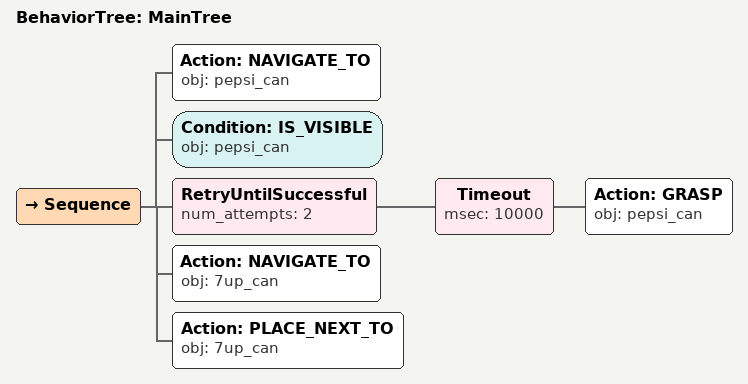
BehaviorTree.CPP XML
<root main_tree_to_execute="MainTree">
  <BehaviorTree ID="MainTree">
    <Sequence>
      <!-- Navigate to pepsi_can -->
      <Action ID="NAVIGATE_TO" obj="pepsi_can" />
      <!-- Check pepsi_can is visible before GRASP -->
      <Condition ID="IS_VISIBLE" obj="pepsi_can" />
      <!-- Retry GRASP pepsi_can up to 2 attempts -->
      <RetryUntilSuccessful num_attempts="2">
        <!-- Timeout: GRASP pepsi_can within 10s -->
        <Timeout msec="10000">
          <!-- Grasp pepsi_can -->
          <Action ID="GRASP" obj="pepsi_can" />
        </Timeout>
      </RetryUntilSuccessful>
      <!-- Navigate to 7up_can -->
      <Action ID="NAVIGATE_TO" obj="7up_can" />
      <!-- Place next to 7up_can -->
      <Action ID="PLACE_NEXT_TO" obj="7up_can" />
    </Sequence>
  </BehaviorTree>
</root>
